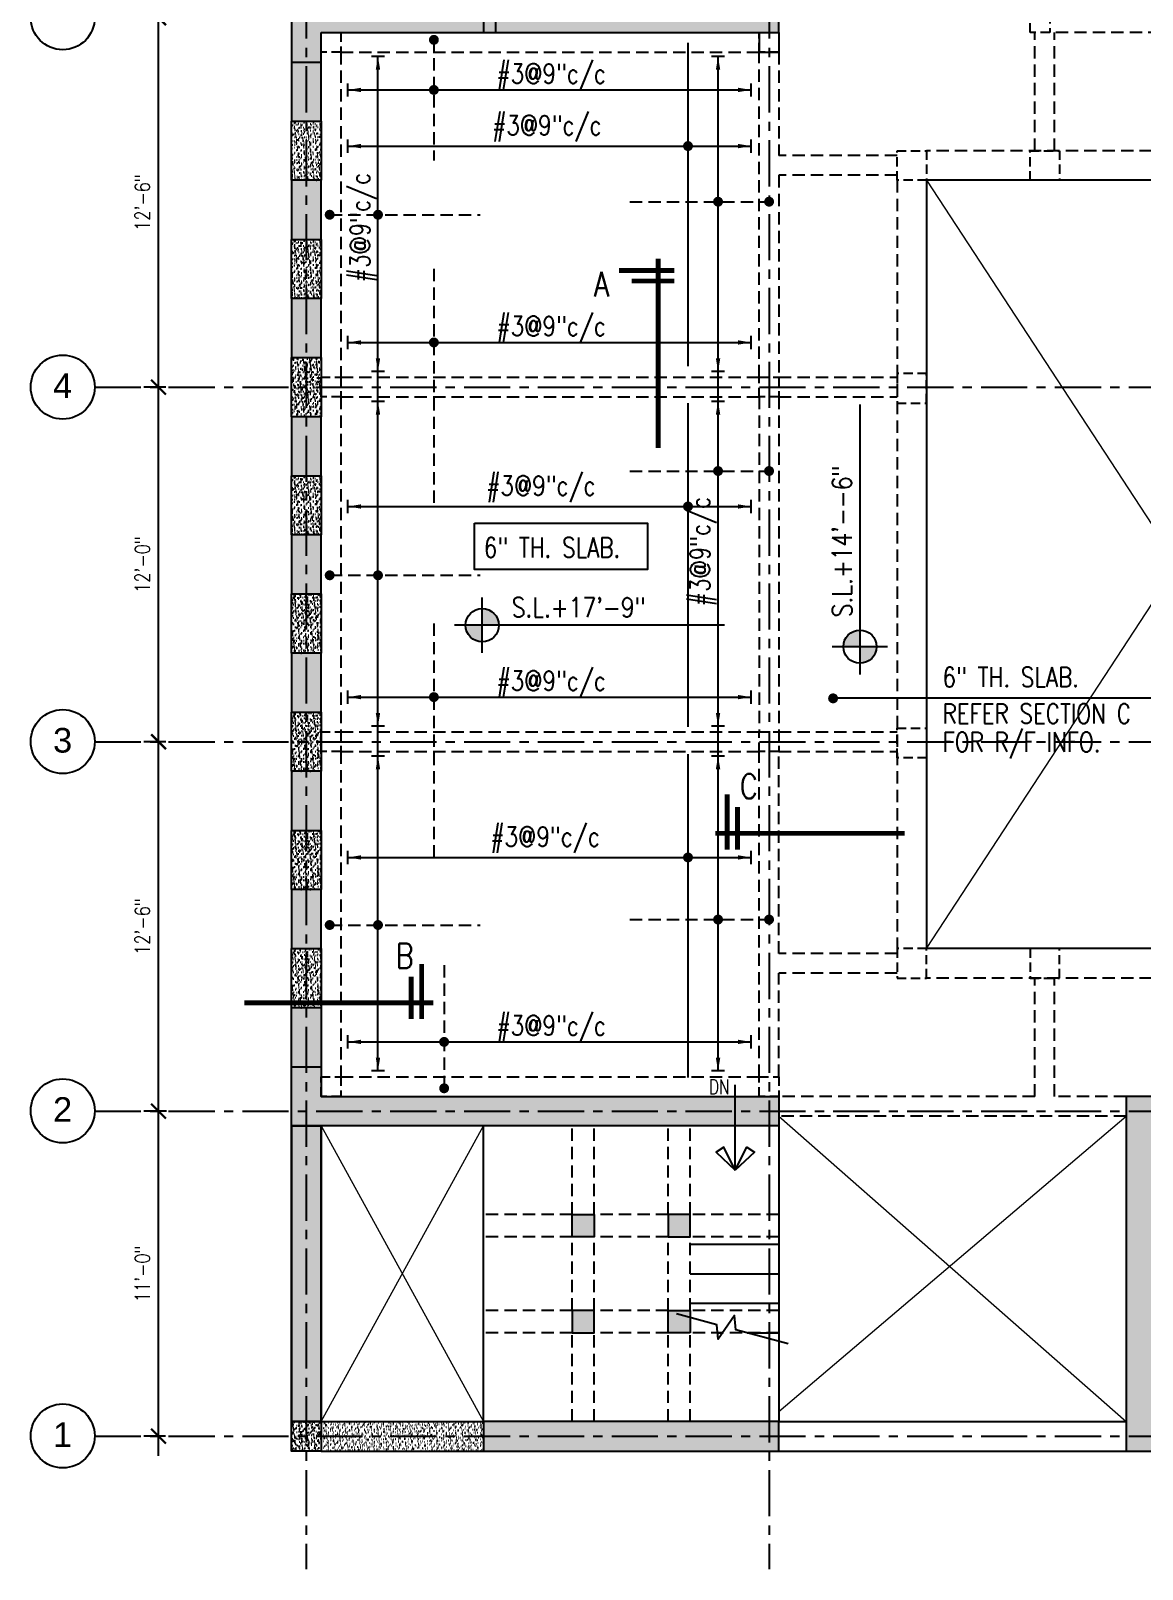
# Model space of a CAD drawing. Header units: inches. Extents: x 17147 to 26472, y -24737 to -16604.
# Drawn here: x 20841 to 21293, y -23870 to -23245 of the extents above; entities that cross this region are included whole.
import ezdxf
from ezdxf.enums import TextEntityAlignment as Align

# ---------------------------------------------------------------- set-up
doc = ezdxf.new("R2010")
doc.units = ezdxf.units.IN
doc.header["$MEASUREMENT"] = 0
doc.linetypes.add('CENTER', pattern=[2, 1.25, -0.25, 0.25, -0.25])
doc.linetypes.add('HIDDEN', pattern=[0.375, 0.25, -0.125])
for name, color, linetype in [('A-HATCH RCC', 8, 'Continuous'), ('A-RCC-SHWL', 4, 'Continuous'), ('A-STAIR', 2, 'Continuous'), ('A-WALL-B', 33, 'Continuous'), ('A-WALL-RAMPED EARTH', 4, 'Continuous'), ('aero', 2, 'Continuous'), ('ARROW', 2, 'Continuous'), ('BOTT. BAR', 5, 'Continuous'), ('DIM', 2, 'Continuous'), ('DOT', 2, 'Continuous'), ('GC', 3, 'Continuous'), ('Grid line', 1, 'CENTER'), ('GT', 4, 'Continuous'), ('HATCH', 253, 'Continuous'), ('LEVEL', 2, 'Continuous'), ('P-BEAM', 3, 'Continuous'), ('PB MARK TEXT', 4, 'Continuous'), ('S-Cuting Line', 1, 'Continuous'), ('SECMARK', 2, 'Continuous'), ('TEXT2', 3, 'Continuous'), ('TEXT3', 4, 'Continuous'), ('TOP BAR', 5, 'HIDDEN'), ('UP AND DOWN AERO', 2, 'Continuous'), ('WALL', 3, 'Continuous')]:
    doc.layers.add(name, color=color, linetype=linetype)
doc.layers.add('GD', color=1, linetype='Continuous', lineweight=9)
doc.styles.add('dim', font='arial.ttf')
doc.styles.add('DIM 1_1 (A)', font='simplex.shx', dxfattribs={"width": 0.8})
doc.styles.add('DIM 1_8 (A)', font='simplex.shx', dxfattribs={"width": 0.8})
doc.styles.add('DIM 3_16 (A)', font='simplex.shx', dxfattribs={"width": 0.8})
doc.styles.add('RS', font='romans.shx', dxfattribs={"width": 0.8})
doc.dimstyles.new('DIM 3_16 (A)', dxfattribs={"dimtxt": 6, "dimasz": 6, "dimexe": 6, "dimexo": 6, "dimgap": 3, "dimtad": 1, "dimdec": 0, "dimzin": 3, "dimdsep": 46, "dimlunit": 4, "dimtxsty": 'DIM 3_16 (A)', "dimblk": 'ARCHTICK', "dimcen": 6, "dimdle": 8, "dimclrd": 2, "dimclre": 2, "dimclrt": 3, "dimadec": 0, "dimazin": 2, "dimtfac": 1, "dimtdec": 0, "dimtofl": 0, "dimtmove": 0, "dimatfit": 3, "dimfxl": 0, "dimtolj": 1, "dimtzin": 0, "dimlwd": -1, "dimlwe": -1, "dimarcsym": 0})
pattern_1 = [(127.5, (-13273782.693, -107078831.9895), (-1.957652949317, -0.06400125184), [0, -1.54432, 0, -1.7272, 0, -1.651]), (97.5, (-13273782.693, -107078831.9895), (-2.867300402273, 1.79809313255), [0, -0.83312, 0, -1.39192, 0, -0.5334]), (57.5, (-13273782.693, -107078833.2392), (-0.005748738714, 3.163969480966), [0, -0.508, 0, -1.8288, 0, -2.3876]), (47.5, (-13273782.693, -107078833.2392), (-0.89171729303, 3.05422580989), [0, -0.254, 0, -1.19888, 0, -1.3716])]
pattern_2 = [(127.5, (-13273782.693, -107078831.9895), (-1.957652949317, -0.06400125184), [0, -1.54432, 0, -1.7272, 0, -1.651]), (97.5, (-13273782.693, -107078831.9895), (-2.867300402273, 1.79809313255), [0, -0.83312, 0, -1.39192, 0, -0.5334]), (57.5, (-13273782.693, -107078833.2392), (-0.005748738714, 3.163969480966), [0, -0.508, 0, -1.8288, 0, -2.3876]), (47.5, (-13273782.693, -107078833.2392), (-0.89171729303, 3.05422580989), [0, -0.254, 0, -1.19888, 0, -1.3716])]

# ---------------------------------------------------------------- blocks, each defined once
blk = doc.blocks.new('_ARCHTICK')
at = {"color": 0, "linetype": 'ByBlock', "const_width": 0.15}
blk.add_lwpolyline([(-0.5, -0.5), (0.5, 0.5)], dxfattribs=at)
blk = doc.blocks.new('*D59')
at = {"layer": 'DEFPOINTS', "color": 0, "transparency": 16777216}
for p in [(20893.05, -23108.04), (20895.61, -23108.04), (20902.09, -23240.04)]:
    blk.add_point(p, dxfattribs=at)
at = {"layer": 'DIM', "color": 2, "transparency": 16777216}
for p, q in [((20893.05, -23248.04), (20893.05, -23100.04)), ((20889.61, -23108.04), (20887.05, -23108.04)), ((20896.09, -23240.04), (20887.05, -23240.04))]:
    blk.add_line(p, q, dxfattribs=at)
at = {"layer": 'DIM', "color": 2, "transparency": 16777216, "xscale": 6, "yscale": 6, "zscale": 6}
for p, rotation in [((20893.05, -23108.04), 90), ((20893.05, -23240.04), 270)]:
    blk.add_blockref('_ARCHTICK', p, dxfattribs=dict(at, rotation=rotation))
at = {"layer": 'DIM', "color": 3, "transparency": 16777216, "insert": (20886.48, -23174.04), "char_height": 6, "attachment_point": 5, "rotation": 90, "style": 'DIM 3_16 (A)'}
blk.add_mtext('\\A1;11\'-0"', dxfattribs=at)
blk = doc.blocks.new('*D60')
at = {"layer": 'DEFPOINTS', "color": 0, "transparency": 16777216}
for p in [(20893.05, -23240.04), (20895.33, -23240.04), (20902.02, -23390.04)]:
    blk.add_point(p, dxfattribs=at)
at = {"layer": 'DIM', "color": 2, "transparency": 16777216}
for p, q in [((20893.05, -23398.04), (20893.05, -23232.04)), ((20889.33, -23240.04), (20887.05, -23240.04)), ((20896.02, -23390.04), (20887.05, -23390.04))]:
    blk.add_line(p, q, dxfattribs=at)
at = {"layer": 'DIM', "color": 2, "transparency": 16777216, "xscale": 6, "yscale": 6, "zscale": 6}
for p, rotation in [((20893.05, -23240.04), 90), ((20893.05, -23390.04), 270)]:
    blk.add_blockref('_ARCHTICK', p, dxfattribs=dict(at, rotation=rotation))
at = {"layer": 'DIM', "color": 3, "transparency": 16777216, "insert": (20886.48, -23315.04), "char_height": 6, "attachment_point": 5, "rotation": 90, "style": 'DIM 3_16 (A)'}
blk.add_mtext('\\A1;12\'-6"', dxfattribs=at)
blk = doc.blocks.new('*D61')
at = {"layer": 'DEFPOINTS', "color": 0, "transparency": 16777216}
for p in [(20893.05, -23390.04), (20895.33, -23390.04), (20902.02, -23534.04)]:
    blk.add_point(p, dxfattribs=at)
at = {"layer": 'DIM', "color": 2, "transparency": 16777216}
for p, q in [((20893.05, -23542.04), (20893.05, -23382.04)), ((20889.33, -23390.04), (20887.05, -23390.04)), ((20896.02, -23534.04), (20887.05, -23534.04))]:
    blk.add_line(p, q, dxfattribs=at)
at = {"layer": 'DIM', "color": 2, "transparency": 16777216, "xscale": 6, "yscale": 6, "zscale": 6}
for p, rotation in [((20893.05, -23390.04), 90), ((20893.05, -23534.04), 270)]:
    blk.add_blockref('_ARCHTICK', p, dxfattribs=dict(at, rotation=rotation))
at = {"layer": 'DIM', "color": 3, "transparency": 16777216, "insert": (20886.48, -23462.04), "char_height": 6, "attachment_point": 5, "rotation": 90, "style": 'DIM 3_16 (A)'}
blk.add_mtext('\\A1;12\'-0"', dxfattribs=at)
blk = doc.blocks.new('*D62')
at = {"layer": 'DEFPOINTS', "color": 0, "transparency": 16777216}
for p in [(20893.05, -23534.04), (20895.33, -23534.04), (20902.3, -23684.04)]:
    blk.add_point(p, dxfattribs=at)
at = {"layer": 'DIM', "color": 2, "transparency": 16777216}
for p, q in [((20893.05, -23692.04), (20893.05, -23526.04)), ((20889.33, -23534.04), (20887.05, -23534.04)), ((20896.3, -23684.04), (20887.05, -23684.04))]:
    blk.add_line(p, q, dxfattribs=at)
at = {"layer": 'DIM', "color": 2, "transparency": 16777216, "xscale": 6, "yscale": 6, "zscale": 6}
for p, rotation in [((20893.05, -23534.04), 90), ((20893.05, -23684.04), 270)]:
    blk.add_blockref('_ARCHTICK', p, dxfattribs=dict(at, rotation=rotation))
at = {"layer": 'DIM', "color": 3, "transparency": 16777216, "insert": (20886.48, -23609.04), "char_height": 6, "attachment_point": 5, "rotation": 90, "style": 'DIM 3_16 (A)'}
blk.add_mtext('\\A1;12\'-6"', dxfattribs=at)
blk = doc.blocks.new('*D63')
at = {"layer": 'DEFPOINTS', "color": 0, "transparency": 16777216}
for p in [(20893.05, -23684.04), (20895.46, -23684.04), (20901.87, -23816.04)]:
    blk.add_point(p, dxfattribs=at)
at = {"layer": 'DIM', "color": 2, "transparency": 16777216}
for p, q in [((20893.05, -23824.04), (20893.05, -23676.04)), ((20889.46, -23684.04), (20887.05, -23684.04)), ((20895.87, -23816.04), (20887.05, -23816.04))]:
    blk.add_line(p, q, dxfattribs=at)
at = {"layer": 'DIM', "color": 2, "transparency": 16777216, "xscale": 6, "yscale": 6, "zscale": 6}
for p, rotation in [((20893.05, -23684.04), 90), ((20893.05, -23816.04), 270)]:
    blk.add_blockref('_ARCHTICK', p, dxfattribs=dict(at, rotation=rotation))
at = {"layer": 'DIM', "color": 3, "transparency": 16777216, "insert": (20886.48, -23750.04), "char_height": 6, "attachment_point": 5, "rotation": 90, "style": 'DIM 3_16 (A)'}
blk.add_mtext('\\A1;11\'-0"', dxfattribs=at)
blk = doc.blocks.new('LEV.')
at = {"layer": 'LEVEL'}
h = blk.add_hatch(color=2, dxfattribs=at)
h.paths.add_polyline_path([(0, 0), (-0.844, 0, 0.414214), (0, -0.844)])
h.paths.add_polyline_path([(0, 0.844), (0, 0), (0.844, 0, 0.414214)])
for p, q in [((0, -1.406), (0, 1.406)), ((12.294, 0), (-1.406, 0))]:
    blk.add_line(p, q, dxfattribs=at)
blk.add_circle((0, 0), 0.844, dxfattribs=at)
at = {"layer": 'TEXT3', "style": 'DIM 1_1 (A)', "width": 0.8}
blk.add_attdef('A', (5.248, 0.412), '', height=1.25, dxfattribs=at)
blk = doc.blocks.new('S1')
at = {"layer": 'SECMARK', "const_width": 0.25}
for points in [[(0, 9.61), (0, 0)], [(-1.976, 9.013), (0.825, 9.013)], [(-1.336, 8.479), (0.825, 8.479)]]:
    blk.add_lwpolyline(points, dxfattribs=at)
at = {"layer": 'TEXT3', "style": 'DIM 1_1 (A)', "width": 0.8}
blk.add_attdef('A', (-2.652, 6.418), '', height=1.5, dxfattribs=at)

msp = doc.modelspace()

# ---------------------------------------------------------------- hatches: boundary and pattern name
at = {"layer": 'A-HATCH RCC'}
h = msp.add_hatch(dxfattribs=at)
h.set_pattern_fill('AR-SAND', color=256, scale=0.04, angle=90)
h.set_pattern_definition(pattern_2)
h.paths.add_polyline_path([(21145.05279, -23241.04359), (21030.05279, -23241.04359), (21030.05279, -23204.04359), (21025.05279, -23204.04359), (21025.05279, -23234.04359), (20947.05279, -23234.04359), (20947.05279, -23258.04359), (20953.05279, -23258.04359), (20953.05279, -23258.04359), (20959.05279, -23258.04359), (20959.05279, -23246.04359), (21145.05279, -23246.04359), (21145.05279, -23246.04359)])
h = msp.add_hatch(dxfattribs=at)
h.set_pattern_fill('AR-SAND', color=256, scale=0.04, angle=90)
h.set_pattern_definition(pattern_1)
h.paths.add_polyline_path([(20959.05279, -23258.04359), (20953.05279, -23258.04359), (20953.05279, -23282.04359), (20959.05279, -23282.04359)])
h.paths.add_polyline_path([(20953.05279, -23258.04359), (20947.05279, -23258.04359), (20947.05279, -23282.04359), (20953.05279, -23282.04359)])
h.paths.add_polyline_path([(20959.05279, -23306.04359), (20953.05279, -23306.04359), (20953.05279, -23330.04359), (20959.05279, -23330.04359)])
h.paths.add_polyline_path([(20953.05279, -23306.04359), (20947.05279, -23306.04359), (20947.05279, -23330.04359), (20953.05279, -23330.04359)])
h.paths.add_polyline_path([(20959.05279, -23354.04359), (20953.05279, -23354.04359), (20953.05279, -23378.04359), (20959.05279, -23378.04359)])
h.paths.add_polyline_path([(20953.05279, -23354.04359), (20947.05279, -23354.04359), (20947.05279, -23378.04359), (20953.05279, -23378.04359)])
h.paths.add_polyline_path([(20959.05279, -23402.04359), (20953.05279, -23402.04359), (20953.05279, -23426.04359), (20959.05279, -23426.04359)])
h.paths.add_polyline_path([(20953.05279, -23402.04359), (20947.05279, -23402.04359), (20947.05279, -23426.04359), (20953.05279, -23426.04359)])
h.paths.add_polyline_path([(20959.05279, -23450.04359), (20953.05279, -23450.04359), (20953.05279, -23474.04359), (20959.05279, -23474.04359)])
h.paths.add_polyline_path([(20953.05279, -23450.04359), (20947.05279, -23450.04359), (20947.05279, -23474.04359), (20953.05279, -23474.04359)])
h.paths.add_polyline_path([(20959.05279, -23498.04359), (20953.05279, -23498.04359), (20953.05279, -23522.04359), (20959.05279, -23522.04359)])
h.paths.add_polyline_path([(20953.05279, -23498.04359), (20947.05279, -23498.04359), (20947.05279, -23522.04359), (20953.05279, -23522.04359)])
h.paths.add_polyline_path([(20959.05279, -23546.04359), (20953.05279, -23546.04359), (20953.05279, -23570.04359), (20959.05279, -23570.04359)])
h.paths.add_polyline_path([(20953.05279, -23546.04359), (20947.05279, -23546.04359), (20947.05279, -23570.04359), (20953.05279, -23570.04359)])
h.paths.add_polyline_path([(20959.05279, -23594.04359), (20953.05279, -23594.04359), (20953.05279, -23618.04359), (20959.05279, -23618.04359)])
h.paths.add_polyline_path([(20953.05279, -23594.04359), (20947.05279, -23594.04359), (20947.05279, -23618.04359), (20953.05279, -23618.04359)])
h.paths.add_polyline_path([(20953.05279, -23642.04359), (20947.05279, -23642.04359), (20947.05279, -23666.04359), (20953.05279, -23666.04359)])
h.paths.add_polyline_path([(20959.05279, -23642.04359), (20953.05279, -23642.04359), (20953.05279, -23666.04359), (20959.05279, -23666.04359)])
h.paths.add_polyline_path([(21329.55279, -23816.04359), (21305.55279, -23816.04359), (21305.55279, -23822.04359), (21329.55279, -23822.04359)])
h.paths.add_polyline_path([(21329.55279, -23810.04359), (21306.05279, -23810.04359), (21305.55279, -23810.04359), (21305.55279, -23816.04359), (21329.55279, -23816.04359)])
h.paths.add_polyline_path([(21377.55279, -23810.04359), (21353.55279, -23810.04359), (21353.55279, -23816.04359), (21377.55279, -23816.04359)])
h.paths.add_polyline_path([(21377.55279, -23816.04359), (21353.55279, -23816.04359), (21353.55279, -23822.04359), (21377.55279, -23822.04359)])
h.paths.add_polyline_path([(21425.55279, -23816.04359), (21401.55279, -23816.04359), (21401.55279, -23822.04359), (21425.55279, -23822.04359)])
h.paths.add_polyline_path([(21425.55279, -23810.04359), (21401.55279, -23810.04359), (21401.55279, -23816.04359), (21425.55279, -23816.04359)])
h.paths.add_polyline_path([(21473.05279, -23810.04359), (21469.05279, -23810.04359), (21449.55279, -23810.04359), (21449.55279, -23816.04359), (21473.05279, -23816.04359)])
h.paths.add_polyline_path([(21473.05279, -23816.04359), (21449.55279, -23816.04359), (21449.55279, -23822.04359), (21473.05279, -23822.04359)])
h.paths.add_polyline_path([(21473.55279, -23816.04359), (21473.05279, -23816.04359), (21473.05279, -23822.04359), (21473.55279, -23822.04359)])
h.paths.add_polyline_path([(21473.55279, -23810.04359), (21473.05279, -23810.04359), (21473.05279, -23816.04359), (21473.55279, -23816.04359)])
h.paths.add_polyline_path([(21521.55279, -23816.04359), (21497.55279, -23816.04359), (21497.55279, -23822.04359), (21521.55279, -23822.04359)])
h.paths.add_polyline_path([(21521.55279, -23810.04359), (21497.55279, -23810.04359), (21497.55279, -23816.04359), (21521.55279, -23816.04359)])
h.paths.add_polyline_path([(21569.55279, -23810.04359), (21569.05279, -23810.04359), (21545.55279, -23810.04359), (21545.55279, -23816.04359), (21569.55279, -23816.04359)])
h.paths.add_polyline_path([(21569.55279, -23816.04359), (21545.55279, -23816.04359), (21545.55279, -23822.04359), (21569.55279, -23822.04359)])
h.paths.add_polyline_path([(21667.05279, -23642.04359), (21661.05279, -23642.04359), (21661.05279, -23666.04359), (21667.05279, -23666.04359)])
h.paths.add_polyline_path([(21661.05279, -23642.04359), (21655.05279, -23642.04359), (21655.05279, -23666.04359), (21661.05279, -23666.04359)])
h.paths.add_polyline_path([(21667.05279, -23594.04359), (21661.05279, -23594.04359), (21661.05279, -23618.04359), (21667.05279, -23618.04359)])
h.paths.add_polyline_path([(21661.05279, -23594.04359), (21655.05279, -23594.04359), (21655.05279, -23618.04359), (21661.05279, -23618.04359)])
h.paths.add_polyline_path([(21667.05279, -23546.04359), (21661.05279, -23546.04359), (21661.05279, -23570.04359), (21667.05279, -23570.04359)])
h.paths.add_polyline_path([(21661.05279, -23546.04359), (21655.05279, -23546.04359), (21655.05279, -23570.04359), (21661.05279, -23570.04359)])
h.paths.add_polyline_path([(21667.05279, -23498.04359), (21661.05279, -23498.04359), (21661.05279, -23522.04359), (21667.05279, -23522.04359)])
h.paths.add_polyline_path([(21661.05279, -23498.04359), (21655.05279, -23498.04359), (21655.05279, -23522.04359), (21661.05279, -23522.04359)])
h.paths.add_polyline_path([(21667.05279, -23450.04359), (21661.05279, -23450.04359), (21661.05279, -23474.04359), (21667.05279, -23474.04359)])
h.paths.add_polyline_path([(21661.05279, -23450.04359), (21655.05279, -23450.04359), (21655.05279, -23474.04359), (21661.05279, -23474.04359)])
h.paths.add_polyline_path([(21661.05279, -23402.04359), (21655.05279, -23402.04359), (21655.05279, -23426.04359), (21661.05279, -23426.04359)])
h.paths.add_polyline_path([(21667.05279, -23402.04359), (21661.05279, -23402.04359), (21661.05279, -23426.04359), (21667.05279, -23426.04359)])
h.paths.add_polyline_path([(21667.05279, -23354.04359), (21661.05279, -23354.04359), (21661.05279, -23378.04359), (21667.05279, -23378.04359)])
h.paths.add_polyline_path([(21661.05279, -23354.04359), (21655.05279, -23354.04359), (21655.05279, -23378.04359), (21661.05279, -23378.04359)])
h.paths.add_polyline_path([(21667.05279, -23306.04359), (21661.05279, -23306.04359), (21661.05279, -23330.04359), (21667.05279, -23330.04359)])
h.paths.add_polyline_path([(21661.05279, -23306.04359), (21655.05279, -23306.04359), (21655.05279, -23330.04359), (21661.05279, -23330.04359)])
h.paths.add_polyline_path([(21667.05279, -23258.04359), (21661.05279, -23258.04359), (21661.05279, -23282.04359), (21667.05279, -23282.04359)])
h.paths.add_polyline_path([(21661.05279, -23258.04359), (21655.05279, -23258.04359), (21655.05279, -23282.04359), (21661.05279, -23282.04359)])
h = msp.add_hatch(dxfattribs=at)
h.set_pattern_fill('AR-SAND', color=256, angle=90)
h.set_pattern_definition([(127.5, (32515.1154, -78319.2337), (-1.92682377, -0.06299336), [0, -1.52, 0, -1.7, 0, -1.625]), (97.5, (32515.1154, -78319.2337), (-2.82214607, 1.7697767), [0, -0.82, 0, -1.37, 0, -0.525]), (57.5, (32515.1154, -78320.4637), (-0.005659054, 3.11414186), [0, -0.5, 0, -1.8, 0, -2.35]), (47.5, (32515.1154, -78320.4637), (-0.87767556, 3.0061266), [0, -0.25, 0, -1.18, 0, -1.35])])
h.paths.add_polyline_path([(20947.05279, -23306.04359), (20959.05279, -23306.04359), (20959.05279, -23282.04359), (20947.05279, -23282.04359)])
h = msp.add_hatch(dxfattribs=at)
h.set_pattern_fill('AR-SAND', color=256, angle=90)
h.set_pattern_definition([(127.5, (32515.1154, -78367.2337), (-1.92682377, -0.06299336), [0, -1.52, 0, -1.7, 0, -1.625]), (97.5, (32515.1154, -78367.2337), (-2.82214607, 1.7697767), [0, -0.82, 0, -1.37, 0, -0.525]), (57.5, (32515.1154, -78368.4637), (-0.005659054, 3.11414186), [0, -0.5, 0, -1.8, 0, -2.35]), (47.5, (32515.1154, -78368.4637), (-0.87767556, 3.0061266), [0, -0.25, 0, -1.18, 0, -1.35])])
h.paths.add_polyline_path([(20947.05279, -23354.04359), (20959.05279, -23354.04359), (20959.05279, -23330.04359), (20947.05279, -23330.04359)])
h = msp.add_hatch(dxfattribs=at)
h.set_pattern_fill('AR-SAND', color=256, angle=90)
h.set_pattern_definition([(127.5, (32515.1154, -78367.2337), (-1.92682377, -0.06299336), [0, -1.52, 0, -1.7, 0, -1.625]), (97.5, (32515.1154, -78367.2337), (-2.82214607, 1.7697767), [0, -0.82, 0, -1.37, 0, -0.525]), (57.5, (32515.1154, -78368.4637), (-0.005659054, 3.11414186), [0, -0.5, 0, -1.8, 0, -2.35]), (47.5, (32515.1154, -78368.4637), (-0.87767556, 3.0061266), [0, -0.25, 0, -1.18, 0, -1.35])])
h.paths.add_polyline_path([(20959.05279, -23378.04359), (20947.05279, -23378.04359), (20947.05279, -23402.04359), (20959.05279, -23402.04359)])
h = msp.add_hatch(dxfattribs=at)
h.set_pattern_fill('AR-SAND', color=256, angle=90)
h.set_pattern_definition([(127.5, (32515.1154, -78463.2337), (-1.92682377, -0.06299336), [0, -1.52, 0, -1.7, 0, -1.625]), (97.5, (32515.1154, -78463.2337), (-2.82214607, 1.7697767), [0, -0.82, 0, -1.37, 0, -0.525]), (57.5, (32515.1154, -78464.4637), (-0.005659054, 3.11414186), [0, -0.5, 0, -1.8, 0, -2.35]), (47.5, (32515.1154, -78464.4637), (-0.87767556, 3.0061266), [0, -0.25, 0, -1.18, 0, -1.35])])
h.paths.add_polyline_path([(20947.05279, -23450.04359), (20959.05279, -23450.04359), (20959.05279, -23426.04359), (20947.05279, -23426.04359)])
h = msp.add_hatch(dxfattribs=at)
h.set_pattern_fill('AR-SAND', color=256, scale=0.04, angle=90)
h.set_pattern_definition([(127.5, (-13273782.693, -107078591.9895), (-1.957652949317, -0.06400125184), [0, -1.54432, 0, -1.7272, 0, -1.651]), (97.5, (-13273782.693, -107078591.9895), (-2.867300402273, 1.79809313255), [0, -0.83312, 0, -1.39192, 0, -0.5334]), (57.5, (-13273782.693, -107078593.2392), (-0.005748738714, 3.163969480966), [0, -0.508, 0, -1.8288, 0, -2.3876]), (47.5, (-13273782.693, -107078593.2392), (-0.89171729303, 3.05422580989), [0, -0.254, 0, -1.19888, 0, -1.3716])])
h.paths.add_polyline_path([(20947.05279, -23474.04359), (20959.05279, -23474.04359), (20959.05279, -23498.04359), (20947.05279, -23498.04359)])
h = msp.add_hatch(dxfattribs=at)
h.set_pattern_fill('AR-SAND', color=256, scale=0.04, angle=90)
h.set_pattern_definition([(127.5, (-13273782.693, -107078639.9895), (-1.957652949317, -0.06400125184), [0, -1.54432, 0, -1.7272, 0, -1.651]), (97.5, (-13273782.693, -107078639.9895), (-2.867300402273, 1.79809313255), [0, -0.83312, 0, -1.39192, 0, -0.5334]), (57.5, (-13273782.693, -107078641.2392), (-0.005748738714, 3.163969480966), [0, -0.508, 0, -1.8288, 0, -2.3876]), (47.5, (-13273782.693, -107078641.2392), (-0.89171729303, 3.05422580989), [0, -0.254, 0, -1.19888, 0, -1.3716])])
h.paths.add_polyline_path([(20947.05279, -23522.04359), (20959.05279, -23522.04359), (20959.05279, -23546.04359), (20947.05279, -23546.04359)])
h = msp.add_hatch(dxfattribs=at)
h.set_pattern_fill('AR-SAND', color=256, scale=0.04, angle=90)
h.set_pattern_definition([(127.5, (-13273782.693, -107078687.9895), (-1.957652949317, -0.06400125184), [0, -1.54432, 0, -1.7272, 0, -1.651]), (97.5, (-13273782.693, -107078687.9895), (-2.867300402273, 1.79809313255), [0, -0.83312, 0, -1.39192, 0, -0.5334]), (57.5, (-13273782.693, -107078689.2392), (-0.005748738714, 3.163969480966), [0, -0.508, 0, -1.8288, 0, -2.3876]), (47.5, (-13273782.693, -107078689.2392), (-0.89171729303, 3.05422580989), [0, -0.254, 0, -1.19888, 0, -1.3716])])
h.paths.add_polyline_path([(20947.05279, -23570.04359), (20959.05279, -23570.04359), (20959.05279, -23594.04359), (20947.05279, -23594.04359)])
h = msp.add_hatch(dxfattribs=at)
h.set_pattern_fill('AR-SAND', color=256, scale=0.04, angle=90)
h.set_pattern_definition([(127.5, (-13273782.693, -107078735.9895), (-1.957652949317, -0.06400125184), [0, -1.54432, 0, -1.7272, 0, -1.651]), (97.5, (-13273782.693, -107078735.9895), (-2.867300402273, 1.79809313255), [0, -0.83312, 0, -1.39192, 0, -0.5334]), (57.5, (-13273782.693, -107078737.2392), (-0.005748738714, 3.163969480966), [0, -0.508, 0, -1.8288, 0, -2.3876]), (47.5, (-13273782.693, -107078737.2392), (-0.89171729303, 3.05422580989), [0, -0.254, 0, -1.19888, 0, -1.3716])])
h.paths.add_polyline_path([(20947.05279, -23618.04359), (20959.05279, -23618.04359), (20959.05279, -23642.04359), (20947.05279, -23642.04359)])
h = msp.add_hatch(dxfattribs=at)
h.set_pattern_fill('AR-SAND', color=256, scale=0.04, angle=90)
h.set_pattern_definition(pattern_2)
h.paths.add_polyline_path([(21145.05279, -23690.04359), (20947.05279, -23690.04359), (20947.05279, -23666.04359), (20959.05279, -23666.04359), (20959.05279, -23678.04359), (21145.05279, -23678.04359)])
h = msp.add_hatch(dxfattribs=at)
h.set_pattern_fill('AR-SAND', color=256, scale=0.04, angle=90)
h.set_pattern_definition([(127.5, (-13273782.693, -107078567.9895), (-1.957652949317, -0.06400125184), [0, -1.54432, 0, -1.7272, 0, -1.651]), (97.5, (-13273782.693, -107078567.9895), (-2.867300402273, 1.79809313255), [0, -0.83312, 0, -1.39192, 0, -0.5334]), (57.5, (-13273782.693, -107078569.2392), (-0.005748738714, 3.163969480966), [0, -0.508, 0, -1.8288, 0, -2.3876]), (47.5, (-13273782.693, -107078569.2392), (-0.89171729303, 3.05422580989), [0, -0.254, 0, -1.19888, 0, -1.3716])])
h.paths.add_polyline_path([(21305.55279, -23822.04359), (21305.55279, -23810.04359), (21298.05279, -23810.04359), (21298.05279, -23678.04359), (21286.05279, -23678.04359), (21286.05279, -23822.04359)])
h.paths.add_polyline_path([(21569.55279, -23810.04359), (21569.55279, -23822.04359), (21589.05279, -23822.04359), (21589.05279, -23792.04359), (21577.05279, -23792.04359), (21577.05279, -23810.04359)])
h = msp.add_hatch(dxfattribs=at)
h.set_pattern_fill('AR-SAND', color=256, scale=0.04, angle=90)
h.set_pattern_definition([(127.5, (-13273782.693, -107078831.9895), (-1.957652949317, -0.06400125184), [0, -1.54432, 0, -1.7272, 0, -1.651]), (97.5, (-13273782.693, -107078831.9895), (-2.867300402273, 1.79809313255), [0, -0.83312, 0, -1.39192, 0, -0.5334]), (57.5, (-13273782.693, -107078833.2392), (-0.005748738714, 3.163969480966), [0, -0.508, 0, -1.8288, 0, -2.3876]), (47.5, (-13273782.693, -107078833.2392), (-0.89171729303, 3.05422580989), [0, -0.254, 0, -1.19888, 0, -1.3716])])
h.paths.add_polyline_path([(20947.05279, -23690.04359), (20959.05279, -23690.04359), (20959.05279, -23810.04359), (20947.05279, -23810.04359)])
h = msp.add_hatch(dxfattribs=at)
h.set_pattern_fill('AR-SAND', color=256, scale=0.04, angle=90)
h.set_pattern_definition(pattern_1)
h.paths.add_polyline_path([(20947.05279, -23810.04359), (20959.05279, -23810.04359), (20959.05279, -23822.04359), (20947.05279, -23822.04359)])
h = msp.add_hatch(dxfattribs=at)
h.set_pattern_fill('AR-SAND', color=256, scale=0.04, angle=90)
h.set_pattern_definition(pattern_1)
h.paths.add_polyline_path([(21025.05279, -23816.04359), (20959.05279, -23816.04359), (20959.05279, -23822.04359), (21025.05279, -23822.04359)])
h.paths.add_polyline_path([(21025.05279, -23810.04359), (20959.05279, -23810.04359), (20959.05279, -23816.04359), (21025.05279, -23816.04359)])
h = msp.add_hatch(dxfattribs=at)
h.set_pattern_fill('AR-SAND', color=256, scale=0.04, angle=90)
h.set_pattern_definition(pattern_2)
h.paths.add_polyline_path([(21025.05279, -23822.04359), (21145.05279, -23822.04359), (21145.05279, -23810.04359), (21025.05279, -23810.04359)])
at = {"layer": 'HATCH', "linetype": 'ByBlock'}
h = msp.add_hatch(color=256, dxfattribs=at)
h.dxf.hatch_style = 1
h.paths.add_polyline_path([(21070.05279, -23726.04359), (21061.05279, -23726.04359), (21061.05279, -23735.04359), (21070.05279, -23735.04359)])
h = msp.add_hatch(color=256, dxfattribs=at)
h.dxf.hatch_style = 1
h.paths.add_polyline_path([(21109.05279, -23726.04359), (21100.05279, -23726.04359), (21100.05279, -23735.04359), (21109.05279, -23735.04359)])
h = msp.add_hatch(color=256, dxfattribs=at)
h.dxf.hatch_style = 1
h.paths.add_polyline_path([(21070.05279, -23765.04359), (21061.05279, -23765.04359), (21061.05279, -23774.04359), (21070.05279, -23774.04359)])
h = msp.add_hatch(color=256, dxfattribs=at)
h.dxf.hatch_style = 1
h.paths.add_polyline_path([(21109.05279, -23765.04359), (21100.05279, -23765.04359), (21100.05279, -23774.04359), (21109.05279, -23774.04359)])

# ---------------------------------------------------------------- linework, layer by layer
at = {"layer": 'A-RCC-SHWL', "color": 6, "linetype": 'HIDDEN', "ltscale": 15}
for points in [[(21247.05279, -23233.04359), (21255.05279, -23233.04359), (21255.05279, -23246.04359), (21247.05279, -23246.04359)], [(20959.05279, -23246.04359), (20967.05279, -23246.04359), (20967.05279, -23254.04359), (20959.05279, -23254.04359)], [(21137.05279, -23246.04359), (21145.05279, -23246.04359), (21145.05279, -23254.04359), (21137.05279, -23254.04359)], [(21205.05279, -23294.04359), (21205.05279, -23306.04359), (21193.05279, -23306.04359), (21193.05279, -23294.04359)], [(21259.05279, -23294.04359), (21259.05279, -23306.04359), (21247.05279, -23306.04359), (21247.05279, -23294.04359)], [(20959.05279, -23386.04359), (20967.05279, -23386.04359), (20967.05279, -23394.04359), (20959.05279, -23394.04359)], [(21137.05279, -23386.04359), (21145.05279, -23386.04359), (21145.05279, -23394.04359), (21137.05279, -23394.04359)], [(21193.05279, -23396.54359), (21205.05279, -23396.54359), (21205.05279, -23384.54359), (21193.05279, -23384.54359)], [(20959.05279, -23530.04359), (20967.05279, -23530.04359), (20967.05279, -23538.04359), (20959.05279, -23538.04359)], [(21137.05279, -23530.04359), (21145.05279, -23530.04359), (21145.05279, -23538.04359), (21137.05279, -23538.04359)], [(21193.05279, -23528.54359), (21205.05279, -23528.54359), (21205.05279, -23540.54359), (21193.05279, -23540.54359)], [(21205.05279, -23630.04359), (21205.05279, -23618.04359), (21193.05279, -23618.04359), (21193.05279, -23630.04359)], [(21259.05279, -23630.04359), (21259.05279, -23618.04359), (21247.05279, -23618.04359), (21247.05279, -23630.04359)], [(20959.05279, -23670.04359), (20967.05279, -23670.04359), (20967.05279, -23678.04359), (20959.05279, -23678.04359)], [(21137.05279, -23670.04359), (21145.05279, -23670.04359), (21145.05279, -23678.04359), (21137.05279, -23678.04359)]]:
    msp.add_lwpolyline(points, close=True, dxfattribs=at)
at = {"layer": 'A-RCC-SHWL', "color": 6, "ltscale": 15}
for points in [[(21061.05279, -23726.04359), (21070.05279, -23726.04359), (21070.05279, -23735.04359), (21061.05279, -23735.04359)], [(21109.05279, -23726.04359), (21100.05279, -23726.04359), (21100.05279, -23735.04359), (21109.05279, -23735.04359)], [(21061.05279, -23774.04359), (21070.05279, -23774.04359), (21070.05279, -23765.04359), (21061.05279, -23765.04359)], [(21109.05279, -23774.04359), (21100.05279, -23774.04359), (21100.05279, -23765.04359), (21109.05279, -23765.04359)]]:
    msp.add_lwpolyline(points, close=True, dxfattribs=at)
at = {"layer": 'A-STAIR'}
for p, q in [((21109.05279, -23738.04359), (21145.05279, -23738.04359)), ((21109.05279, -23750.04359), (21145.05279, -23750.04359)), ((21109.05279, -23762.04359), (21145.05279, -23762.04359)), ((21120.13864, -23774.04359), (21122.14063, -23774.04359)), ((21132.1066, -23774.04359), (21145.05279, -23774.04359))]:
    msp.add_line(p, q, dxfattribs=at)
at = {"layer": 'A-WALL-B'}
for p, q in [((21137.05279, -23246.04359), (21137.05279, -23254.04359)), ((21145.05279, -23246.04359), (21145.05279, -23254.04359)), ((21137.05279, -23254.04359), (21145.05279, -23254.04359))]:
    msp.add_line(p, q, dxfattribs=at)
at = {"layer": 'A-WALL-RAMPED EARTH'}
for p, q in [((21025.05279, -23204.04359), (21025.05279, -23246.04359)), ((21030.05279, -23246.04359), (21030.05279, -23204.04359)), ((20947.05279, -23234.04359), (20947.05279, -23258.04359)), ((21145.05279, -23246.04359), (21145.05279, -23241.04359)), ((20959.05279, -23258.04359), (20959.05279, -23246.04359)), ((20959.05279, -23246.04359), (21145.05279, -23246.04359)), ((20947.05279, -23258.04359), (20959.05279, -23258.04359)), ((20959.05279, -23810.04359), (21025.05279, -23810.04359)), ((20959.05279, -23822.04359), (21025.05279, -23822.04359))]:
    msp.add_line(p, q, dxfattribs=at)
for points in [[(20947.05279, -23282.04359), (20959.05279, -23282.04359), (20959.05279, -23306.04359), (20947.05279, -23306.04359)], [(20947.05279, -23330.04359), (20959.05279, -23330.04359), (20959.05279, -23354.04359), (20947.05279, -23354.04359)], [(20947.05279, -23378.04359), (20959.05279, -23378.04359), (20959.05279, -23402.04359), (20947.05279, -23402.04359)], [(20947.05279, -23426.04359), (20959.05279, -23426.04359), (20959.05279, -23450.04359), (20947.05279, -23450.04359)], [(20947.05279, -23474.04359), (20959.05279, -23474.04359), (20959.05279, -23498.04359), (20947.05279, -23498.04359)], [(20947.05279, -23522.04359), (20959.05279, -23522.04359), (20959.05279, -23546.04359), (20947.05279, -23546.04359)], [(20947.05279, -23570.04359), (20959.05279, -23570.04359), (20959.05279, -23594.04359), (20947.05279, -23594.04359)], [(20947.05279, -23618.04359), (20959.05279, -23618.04359), (20959.05279, -23642.04359), (20947.05279, -23642.04359)], [(21145.05279, -23690.04359), (20947.05279, -23690.04359), (20947.05279, -23666.04359), (20959.05279, -23666.04359), (20959.05279, -23678.04359), (21145.05279, -23678.04359)], [(21305.55279, -23810.04359), (21298.05279, -23810.04359), (21298.05279, -23678.04359), (21286.05279, -23678.04359), (21286.05279, -23822.04359), (21305.55279, -23822.04359)], [(20947.05279, -23690.04359), (20959.05279, -23690.04359), (20959.05279, -23810.04359), (20947.05279, -23810.04359)], [(20947.05279, -23810.04359), (20959.05279, -23810.04359), (20959.05279, -23822.04359), (20947.05279, -23822.04359)], [(21025.05279, -23822.04359), (21145.05279, -23822.04359), (21145.05279, -23810.04359), (21025.05279, -23810.04359)]]:
    msp.add_lwpolyline(points, close=True, dxfattribs=at)
at = {"layer": 'aero', "color": 2}
msp.add_lwpolyline([(21021.36733, -23445.30917), (21091.6558, -23445.30917), (21091.6558, -23464.09705), (21021.36733, -23464.09705)], close=True, dxfattribs=at)
at = {"layer": 'ARROW', "color": 4}
for p, q in [((20984.86509, -23255.83212), (20979.50509, -23255.83212)), ((21123.00715, -23255.83212), (21117.64715, -23255.83212)), ((20969.97006, -23272.04797), (20969.97006, -23266.68797)), ((21133.75569, -23272.04797), (21133.75569, -23266.68797)), ((20969.97006, -23294.85049), (20969.97006, -23289.49049)), ((21133.75569, -23294.85049), (21133.75569, -23289.49049)), ((20969.97006, -23374.59292), (20969.97006, -23369.23292)), ((21133.75569, -23374.59292), (21133.75569, -23369.23292)), ((20984.86509, -23383.69302), (20979.50509, -23383.69302)), ((21123.00715, -23383.69302), (21117.64715, -23383.69302)), ((20984.86509, -23395.83212), (20979.50509, -23395.83212)), ((21123.00715, -23395.83212), (21117.64715, -23395.83212)), ((20969.97006, -23441.19593), (20969.97006, -23435.83593)), ((21133.75569, -23441.19593), (21133.75569, -23435.83593)), ((20969.97006, -23518.59292), (20969.97006, -23513.23292)), ((21133.75569, -23518.59292), (21133.75569, -23513.23292)), ((20984.86509, -23527.69302), (20979.50509, -23527.69302)), ((21123.00715, -23527.69302), (21117.64715, -23527.69302)), ((20984.86509, -23539.83212), (20979.50509, -23539.83212)), ((21123.00715, -23539.83212), (21117.64715, -23539.83212)), ((20969.97006, -23583.69665), (20969.97006, -23578.33665)), ((21133.75569, -23583.69665), (21133.75569, -23578.33665)), ((20969.97006, -23658.59292), (20969.97006, -23653.23292)), ((21133.75569, -23658.59292), (21133.75569, -23653.23292)), ((20984.86509, -23667.69302), (20979.50509, -23667.69302)), ((21123.00715, -23667.69302), (21117.64715, -23667.69302))]:
    msp.add_line(p, q, dxfattribs=at)
at = {"layer": 'ARROW', "color": 2}
for p, q in [((20982.18509, -23667.69302), (20982.18509, -23255.83212)), ((21120.32715, -23667.69302), (21120.32715, -23255.83212)), ((20969.97006, -23269.36797), (21133.75569, -23269.36797)), ((20969.97006, -23292.17049), (21133.75569, -23292.17049)), ((20969.97006, -23371.91292), (21133.75569, -23371.91292)), ((20969.97006, -23438.51593), (21133.75569, -23438.51593)), ((20969.97006, -23515.91292), (21133.75569, -23515.91292)), ((21166.48982, -23516.24911), (21305.13272, -23516.24911)), ((20969.97006, -23581.01665), (21133.75569, -23581.01665)), ((20969.97006, -23655.91292), (21133.75569, -23655.91292))]:
    msp.add_line(p, q, dxfattribs=at)
for points in [[(20981.29175, -23261.19212), (20983.07842, -23261.19212), (20982.18509, -23255.83212)], [(21119.43382, -23261.19212), (21121.22048, -23261.19212), (21120.32715, -23255.83212)], [(20975.33006, -23268.47463), (20975.33006, -23270.2613), (20969.97006, -23269.36797)], [(21128.39569, -23268.47463), (21128.39569, -23270.2613), (21133.75569, -23269.36797)], [(20975.33006, -23291.27716), (20975.33006, -23293.06383), (20969.97006, -23292.17049)], [(21128.39569, -23291.27716), (21128.39569, -23293.06383), (21133.75569, -23292.17049)], [(20975.33006, -23371.01958), (20975.33006, -23372.80625), (20969.97006, -23371.91292)], [(21128.39569, -23371.01958), (21128.39569, -23372.80625), (21133.75569, -23371.91292)], [(20981.29175, -23378.33302), (20983.07842, -23378.33302), (20982.18509, -23383.69302)], [(21119.43382, -23378.33302), (21121.22048, -23378.33302), (21120.32715, -23383.69302)], [(20981.29175, -23401.19212), (20983.07842, -23401.19212), (20982.18509, -23395.83212)], [(21119.43382, -23401.19212), (21121.22048, -23401.19212), (21120.32715, -23395.83212)], [(20975.33006, -23437.6226), (20975.33006, -23439.40926), (20969.97006, -23438.51593)], [(21128.39569, -23437.6226), (21128.39569, -23439.40926), (21133.75569, -23438.51593)], [(20975.33006, -23515.01958), (20975.33006, -23516.80625), (20969.97006, -23515.91292)], [(21128.39569, -23515.01958), (21128.39569, -23516.80625), (21133.75569, -23515.91292)], [(20981.29175, -23522.33302), (20983.07842, -23522.33302), (20982.18509, -23527.69302)], [(21119.43382, -23522.33302), (21121.22048, -23522.33302), (21120.32715, -23527.69302)], [(20981.29175, -23545.19212), (20983.07842, -23545.19212), (20982.18509, -23539.83212)], [(21119.43382, -23545.19212), (21121.22048, -23545.19212), (21120.32715, -23539.83212)], [(20975.33006, -23580.12332), (20975.33006, -23581.90999), (20969.97006, -23581.01665)], [(21128.39569, -23580.12332), (21128.39569, -23581.90999), (21133.75569, -23581.01665)], [(20975.33006, -23655.01958), (20975.33006, -23656.80625), (20969.97006, -23655.91292)], [(21128.39569, -23655.01958), (21128.39569, -23656.80625), (21133.75569, -23655.91292)], [(20981.29175, -23662.33302), (20983.07842, -23662.33302), (20982.18509, -23667.69302)], [(21119.43382, -23662.33302), (21121.22048, -23662.33302), (21120.32715, -23667.69302)]]:
    msp.add_solid(points, dxfattribs=at)
at = {"layer": 'BOTT. BAR', "linetype": 'ByBlock'}
for p, q in [((21108.11328, -23250.19527), (21108.11328, -23381.59341)), ((21108.11328, -23396.54071), (21108.11328, -23527.93885)), ((21108.11328, -23539.04143), (21108.11328, -23670.43957))]:
    msp.add_line(p, q, dxfattribs=at)
at = {"layer": 'DOT', "const_width": 2.01}
for points in [[(21003.88457, -23249.02144, 1), (21005.89457, -23249.02144, 1)], [(21003.88457, -23269.36797, 1), (21005.89457, -23269.36797, 1)], [(21107.10828, -23292.17049, 1), (21109.11828, -23292.17049, 1)], [(21119.32215, -23314.74884, 1), (21121.33215, -23314.74884, 1)], [(21140.04779, -23314.74884, 1), (21142.05779, -23314.74884, 1)], [(20961.57212, -23320.04359, 1), (20963.58212, -23320.04359, 1)], [(20981.18009, -23320.04359, 1), (20983.19009, -23320.04359, 1)], [(21003.88457, -23371.91292, 1), (21005.89457, -23371.91292, 1)], [(21119.32215, -23424.11051, 1), (21121.33215, -23424.11051, 1)], [(21140.04779, -23424.11051, 1), (21142.05779, -23424.11051, 1)], [(21107.10828, -23438.51593, 1), (21109.11828, -23438.51593, 1)], [(20961.57212, -23466.4509, 1), (20963.58212, -23466.4509, 1)], [(20981.18009, -23466.4509, 1), (20983.19009, -23466.4509, 1)], [(21003.88457, -23515.91292, 1), (21005.89457, -23515.91292, 1)], [(21166.05196, -23516.42443, 1), (21168.06196, -23516.42443, 1)], [(21107.10828, -23581.01665, 1), (21109.11828, -23581.01665, 1)], [(20961.57212, -23608.45322, 1), (20963.58212, -23608.45322, 1)], [(20981.18009, -23608.45322, 1), (20983.19009, -23608.45322, 1)], [(21119.32215, -23606.24449, 1), (21121.33215, -23606.24449, 1)], [(21140.04779, -23606.24449, 1), (21142.05779, -23606.24449, 1)], [(21008.05132, -23655.91292, 1), (21010.06132, -23655.91292, 1)], [(21008.05132, -23674.76146, 1), (21010.06132, -23674.76146, 1)]]:
    msp.add_lwpolyline(points, format="xyb", close=True, dxfattribs=at)
at = {"layer": 'GC'}
for centre in [(20854.14628, -23240.04359), (20854.14628, -23390.04359), (20854.14628, -23533.98005), (20854.14628, -23683.91652), (20854.14628, -23815.91652)]:
    msp.add_circle(centre, 13, dxfattribs=at)
at = {"layer": 'GD'}
for p, q in [((21205.05279, -23618.04359), (21409.05279, -23306.04359)), ((21205.05279, -23306.04359), (21409.05279, -23618.04359)), ((21145.05279, -23686.04359), (21286.05279, -23810.04359)), ((21145.05279, -23806.04359), (21286.05279, -23686.04359)), ((20959.05279, -23690.04359), (21025.05279, -23810.04359)), ((20959.05279, -23810.04359), (21025.05279, -23690.04359))]:
    msp.add_line(p, q, dxfattribs=at)
at = {"layer": 'Grid line', "ltscale": 15}
for p, q in [((20953.05279, -23019.76958), (20953.05279, -23870.04359)), ((21141.05279, -23019.76958), (21141.05279, -23870.04359)), ((20867.14628, -23390.04359), (21715.05279, -23390.04359)), ((20867.14628, -23534.04359), (21715.05279, -23534.04359)), ((20867.14628, -23684.04359), (21715.05279, -23684.04359)), ((20867.14628, -23816.04359), (21715.05279, -23816.04359))]:
    msp.add_line(p, q, dxfattribs=at)
at = {"layer": 'P-BEAM', "color": 2}
for p, q in [((20947.05279, -23258.04359), (20947.05279, -23282.04359)), ((20959.05279, -23282.04359), (20959.05279, -23258.04359)), ((20947.05279, -23306.04359), (20947.05279, -23330.04359)), ((20959.05279, -23330.04359), (20959.05279, -23306.04359)), ((20947.05279, -23354.04359), (20947.05279, -23378.04359)), ((20959.05279, -23378.04359), (20959.05279, -23354.04359)), ((20947.05279, -23402.04359), (20947.05279, -23426.04359)), ((20959.05279, -23426.04359), (20959.05279, -23402.04359)), ((20947.05279, -23450.04359), (20947.05279, -23474.04359)), ((20959.05279, -23474.04359), (20959.05279, -23450.04359)), ((20947.05279, -23498.04359), (20947.05279, -23522.04359)), ((20959.05279, -23522.04359), (20959.05279, -23498.04359)), ((20947.05279, -23546.04359), (20947.05279, -23570.04359)), ((20959.05279, -23570.04359), (20959.05279, -23546.04359)), ((20947.05279, -23594.04359), (20947.05279, -23618.04359)), ((20959.05279, -23618.04359), (20959.05279, -23594.04359)), ((20947.05279, -23666.04359), (20947.05279, -23642.04359)), ((20959.05279, -23642.04359), (20959.05279, -23666.04359)), ((20947.05279, -23690.04359), (20947.05279, -23810.04359)), ((20959.05279, -23810.04359), (20959.05279, -23690.04359)), ((21145.05279, -23810.04359), (21286.05279, -23810.04359)), ((21145.05279, -23822.04359), (21286.05279, -23822.04359))]:
    msp.add_line(p, q, dxfattribs=at)
at = {"layer": 'S-Cuting Line', "linetype": 'Continuous'}
msp.add_lwpolyline([(21148.85194, -23778.53049), (21127.57875, -23772.83036), (21127.0691, -23767.005), (21120.361, -23776.58516), (21119.85135, -23770.75981), (21103.38173, -23766.34679)], dxfattribs=at)
at = {"layer": 'TOP BAR', "ltscale": 20}
for p, q in [((21004.88957, -23249.02144), (21004.88957, -23298.04359)), ((20962.57712, -23320.04359), (21023.71946, -23320.04359)), ((21084.54322, -23314.74884), (21141.05279, -23314.74884)), ((21004.88957, -23342.04359), (21004.88957, -23439.37693)), ((21084.54322, -23424.11051), (21141.05279, -23424.11051)), ((20962.57712, -23466.4509), (21023.71946, -23466.4509)), ((21004.88957, -23486.04359), (21004.88957, -23583.37693)), ((21084.54322, -23606.24449), (21141.05279, -23606.24449)), ((20962.57712, -23608.45322), (21023.71946, -23608.45322)), ((21009.05632, -23624.71026), (21009.05632, -23674.76146))]:
    msp.add_line(p, q, dxfattribs=at)
at = {"layer": 'UP AND DOWN AERO'}
msp.add_line((21127.31893, -23708.0436), (21127.31893, -23673.38368), dxfattribs=at)
for points in [[(21127.31893, -23708.0436), (21122.66879, -23698.66419), (21119.49064, -23700.62762)], [(21127.31893, -23708.0436), (21131.96907, -23698.66419), (21135.14722, -23700.62762)]]:
    msp.add_lwpolyline(points, close=True, dxfattribs=at)
at = {"layer": 'WALL', "linetype": 'HIDDEN', "ltscale": 20}
for p, q in [((21249.05279, -23294.04359), (21249.05279, -23246.04359)), ((21315.05279, -23246.04359), (21255.05279, -23246.04359)), ((21257.05279, -23294.04359), (21257.05279, -23246.04359)), ((20967.05279, -23254.04359), (21137.05279, -23254.04359)), ((20967.05279, -23254.04359), (20967.05279, -23386.04359)), ((21137.05279, -23386.04359), (21137.05279, -23254.04359)), ((21145.05279, -23254.04359), (21145.05279, -23296.04359)), ((21409.05279, -23294.04359), (21205.05279, -23294.04359)), ((21193.05279, -23296.04359), (21145.05279, -23296.04359)), ((21145.05279, -23304.04359), (21145.05279, -23386.04359)), ((21193.05279, -23304.04359), (21145.05279, -23304.04359)), ((21193.05279, -23306.04359), (21193.05279, -23618.04359)), ((20967.05279, -23386.04359), (21137.05279, -23386.04359)), ((21145.05279, -23386.04359), (21193.05279, -23386.04359)), ((20967.05279, -23394.04359), (21137.05279, -23394.04359)), ((20967.05279, -23394.04359), (20967.05279, -23530.04359)), ((21137.05279, -23394.04359), (21137.05279, -23530.04359)), ((21145.05279, -23394.04359), (21145.05279, -23530.04359)), ((21145.05279, -23394.04359), (21193.05279, -23394.04359)), ((20967.05279, -23530.04359), (21137.05279, -23530.04359)), ((21145.05279, -23530.04359), (21193.05279, -23530.04359)), ((20967.05279, -23538.04359), (21137.05279, -23538.04359)), ((20967.05279, -23538.04359), (20967.05279, -23670.04359)), ((21137.05279, -23670.04359), (21137.05279, -23538.04359)), ((21145.05279, -23620.04359), (21145.05279, -23538.04359)), ((21145.05279, -23538.04359), (21193.05279, -23538.04359)), ((21193.05279, -23620.04359), (21145.05279, -23620.04359)), ((21145.05279, -23670.04359), (21145.05279, -23628.04359)), ((21193.05279, -23628.04359), (21145.05279, -23628.04359)), ((21409.05279, -23630.04359), (21205.05279, -23630.04359)), ((21249.05279, -23678.04359), (21249.05279, -23630.04359)), ((21257.05279, -23678.04359), (21257.05279, -23630.04359)), ((20967.05279, -23670.04359), (21137.05279, -23670.04359)), ((21249.05279, -23678.04359), (21145.05279, -23678.04359)), ((21286.05279, -23678.04359), (21257.05279, -23678.04359)), ((21286.05279, -23686.04359), (21145.05279, -23686.04359)), ((21061.05279, -23726.04359), (21061.05279, -23690.04359)), ((21070.05279, -23726.04359), (21070.05279, -23690.04359)), ((21100.05279, -23726.04359), (21100.05279, -23690.04359)), ((21109.05279, -23726.04359), (21109.05279, -23690.04359)), ((21061.05279, -23726.04359), (21025.05279, -23726.04359)), ((21100.05279, -23726.04359), (21070.05279, -23726.04359)), ((21145.05279, -23726.04359), (21109.05279, -23726.04359)), ((21061.05279, -23735.04359), (21025.05279, -23735.04359)), ((21061.05279, -23765.04359), (21061.05279, -23735.04359)), ((21070.05279, -23765.04359), (21070.05279, -23735.04359)), ((21100.05279, -23735.04359), (21070.05279, -23735.04359)), ((21100.05279, -23765.04359), (21100.05279, -23735.04359)), ((21109.05279, -23765.04359), (21109.05279, -23735.04359)), ((21145.05279, -23735.04359), (21109.05279, -23735.04359)), ((21061.05279, -23765.04359), (21025.05279, -23765.04359)), ((21100.05279, -23765.04359), (21070.05279, -23765.04359)), ((21145.05279, -23765.04359), (21109.05279, -23765.04359)), ((21061.05279, -23774.04359), (21025.05279, -23774.04359)), ((21061.05279, -23810.04359), (21061.05279, -23774.04359)), ((21070.05279, -23810.04359), (21070.05279, -23774.04359)), ((21100.05279, -23774.04359), (21070.05279, -23774.04359)), ((21100.05279, -23810.04359), (21100.05279, -23774.04359)), ((21109.05279, -23810.04359), (21109.05279, -23774.04359)), ((21145.05279, -23774.04359), (21109.05279, -23774.04359))]:
    msp.add_line(p, q, dxfattribs=at)
at = {"layer": 'WALL', "ltscale": 20}
for p, q in [((21205.05279, -23306.04359), (21205.05279, -23618.04359)), ((21409.05279, -23306.04359), (21205.05279, -23306.04359)), ((21409.05279, -23618.04359), (21205.05279, -23618.04359))]:
    msp.add_line(p, q, dxfattribs=at)
at = {"layer": 'WALL'}
for p, q in [((21025.05279, -23810.04359), (21025.05279, -23690.04359)), ((21145.05279, -23690.04359), (21145.05279, -23810.04359))]:
    msp.add_line(p, q, dxfattribs=at)

# ---------------------------------------------------------------- block references
ref = msp.add_blockref('S1', (21095.95236, -23414.7699), dxfattribs=dict(xscale=8, yscale=8, zscale=8))
ref.add_attrib('A', 'A', (21069.89359, -23353.23332), dxfattribs={"layer": 'TEXT3', "height": 10, "style": 'DIM 1_8 (A)', "width": 0.8125})
ref = msp.add_blockref('LEV.', (21177.96941, -23495.43361), dxfattribs=dict(xscale=8, yscale=8, zscale=8, rotation=90))
ref.add_attrib('A', 'S.L.+14\'--6"', (21174.67593, -23483.45798), dxfattribs={"layer": 'TEXT3', "color": 3, "height": 8, "rotation": 90, "style": 'DIM 1_8 (A)', "width": 0.8125})
ref = msp.add_blockref('LEV.', (21024.53104, -23486.75146), dxfattribs=dict(xscale=8, yscale=8, zscale=8))
ref.add_attrib('A', 'S.L.+17\'-9"', (21036.50667, -23483.45798), dxfattribs={"layer": 'TEXT3', "color": 3, "height": 8, "style": 'DIM 1_8 (A)', "width": 0.8125})
ref = msp.add_blockref('S1', (21196.10688, -23571.216), dxfattribs=dict(xscale=-8, yscale=8, zscale=8, rotation=90))
ref.add_attrib('A', 'C', (21129.15364, -23557.11902), dxfattribs={"layer": 'TEXT3', "height": 10, "style": 'DIM 1_8 (A)', "width": 0.8125})
ref = msp.add_blockref('S1', (20927.83857, -23640.05596), dxfattribs=dict(xscale=8, yscale=8, zscale=8, rotation=270))
ref.add_attrib('A', 'B', (20989.37515, -23625.95898), dxfattribs={"layer": 'TEXT3', "height": 10, "style": 'DIM 1_8 (A)', "width": 0.8125})

# ---------------------------------------------------------------- texts
at = {"layer": 'GT', "color": 4, "style": 'dim'}
for s, p in [('4', (20854.0847, -23389.50098)), ('3', (20854.0847, -23533.43744)), ('2', (20854.0847, -23683.3739)), ('1', (20854.0847, -23815.3739))]:
    msp.add_text(s, height=10, dxfattribs=at).set_placement(p, align=Align.MIDDLE_CENTER)
at = {"layer": 'PB MARK TEXT', "style": 'RS', "width": 0.75}
msp.add_text('DN', height=6, dxfattribs=at).set_placement((21116.63483, -23677.12083))
at = {"layer": 'TEXT2', "style": 'DIM 3_16 (A)', "width": 0.8}
for s, p in [('#3@9"c/c', (21030.35747, -23266.70538)), ('#3@9"c/c', (21028.60531, -23287.68258)), ('#3@9"c/c', (21030.35747, -23369.25033)), ('#3@9"c/c', (21026.18687, -23434.02802)), ('6" TH. SLAB.', (21025.17586, -23459.16667)), ('#3@9"c/c', (21030.35747, -23513.25033)), ('6" TH. SLAB.', (21211.50294, -23511.807)), ('REFER SECTION C', (21211.50294, -23526.6359)), ('FOR R/F INFO.', (21211.50294, -23538.16949)), ('#3@9"c/c', (21027.8577, -23576.52874)), ('#3@9"c/c', (21030.35747, -23653.25033))]:
    msp.add_text(s, height=8, dxfattribs=at).set_placement(p)
for p in [(20978.8854, -23347.44095), (21117.02746, -23478.9985)]:
    msp.add_text('#3@9"c/c', height=8, rotation=90, dxfattribs=at).set_placement(p)

# ---------------------------------------------------------------- dimensions: what is measured, and where the dimension line sits
at = {"layer": 'DIM'}
for base, p1, p2, picture, middle in [((20893.05279, -23108.04359), (20902.09466, -23240.04359), (20895.6137, -23108.04359), '*D59', (20886.48136, -23174.04359)), ((20893.05279, -23240.04359), (20902.0186, -23390.04359), (20895.32538, -23240.04359), '*D60', (20886.48136, -23315.04359)), ((20893.05279, -23390.04359), (20902.0186, -23534.04359), (20895.32538, -23390.04359), '*D61', (20886.48136, -23462.04359)), ((20893.05279, -23534.04359), (20902.29748, -23684.04359), (20895.32538, -23534.04359), '*D62', (20886.48136, -23609.04359)), ((20893.05279, -23684.04359), (20901.87296, -23816.04359), (20895.46482, -23684.04359), '*D63', (20886.48136, -23750.04359))]:
    dim = msp.add_linear_dim(base=base, p1=p1, p2=p2, angle=90, dimstyle='DIM 3_16 (A)', dxfattribs=at)
    dim.commit()
    dim.dimension.update_dxf_attribs({"geometry": picture, "text_midpoint": middle})

doc.saveas('drawing.dxf')
